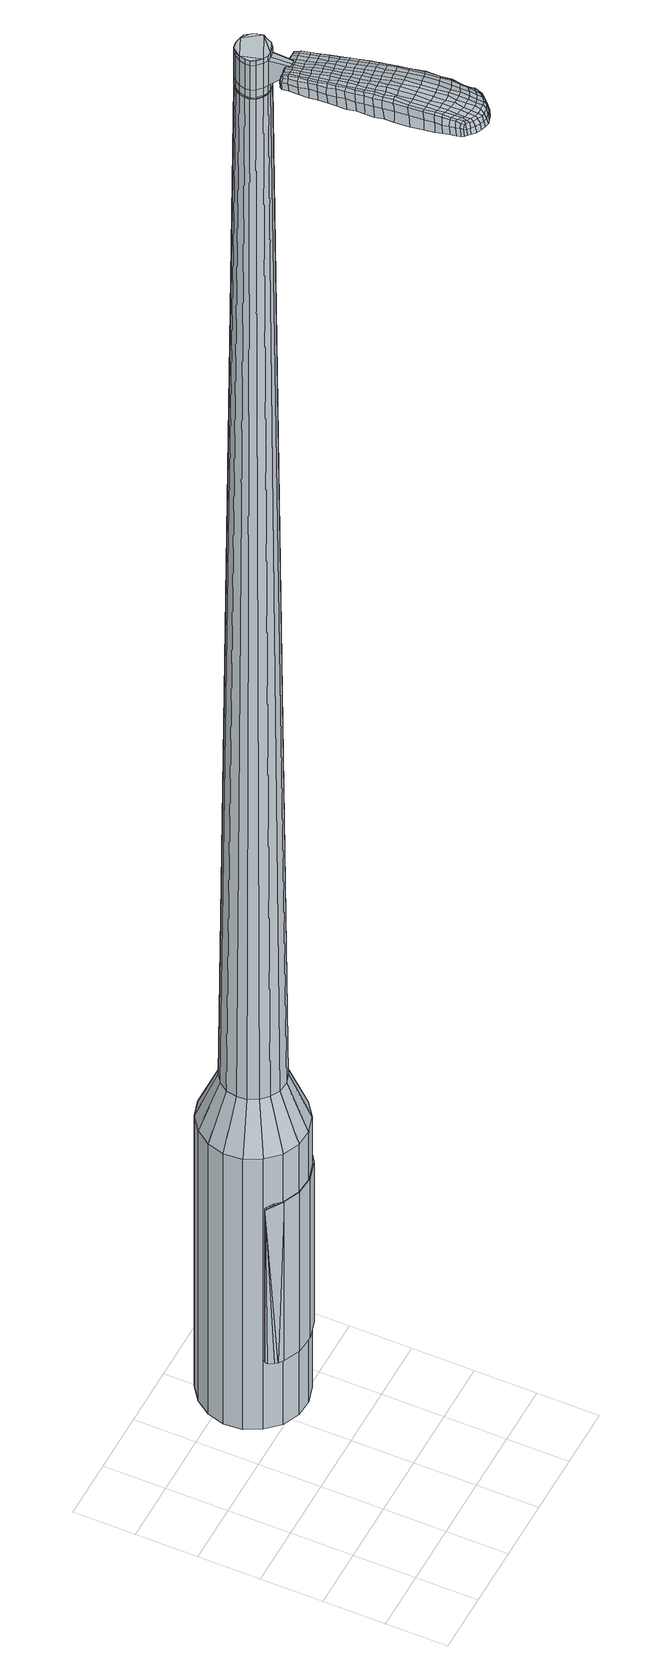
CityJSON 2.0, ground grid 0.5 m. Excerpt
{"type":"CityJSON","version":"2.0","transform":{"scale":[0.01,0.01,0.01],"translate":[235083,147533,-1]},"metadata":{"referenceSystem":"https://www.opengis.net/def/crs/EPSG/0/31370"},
"CityObjects":{
"object1":{"type":"GenericCityObject","attributes":{"cluster":372,"mean_distance_to_centroid":0.303,"new_centroid_x":235084.15,"new_centroid_y":147534.88,"mean_distance_to_camera":8.84,"H1":14.02,"H2":15.02,"Z_final":114.96,"cluster2":-1,"proj_x":235078.87,"proj_y":147535.4,"id_line":44577,"bearing_l":5.6,"distance":5.3,"orientation":"right","G_obj":275.6},"geometry":[{"type":"MultiSurface","lod":"2","boundaries":[[[0,1,2,3]],[[1,4,5,2]],[[4,6,7,5]],[[6,8,9,7]],[[8,10,11,9]],[[10,12,13,11]],[[12,14,15,13]],[[14,16,17,15]],[[16,18,19,17]],[[18,20,21,19]],[[20,22,23,21]],[[22,24,25,23]],[[24,26,27,25]],[[26,28,29,27]],[[28,30,31,29]],[[30,32,33,31]],[[32,34,35,33]],[[34,0,3,35]],[[36,37,38,39]],[[38,40,41,42]],[[41,43,42]],[[42,44,45,46]],[[45,47,46]],[[46,48,49,50]],[[49,51,50]],[[42,46,50,38]],[[50,52,39,38]],[[53,36,39]],[[2,5,7,35]],[[7,9,11,15]],[[11,13,15]],[[15,17,19,23]],[[19,21,23]],[[23,25,27,31]],[[27,29,31]],[[15,23,31,7]],[[31,33,35,7]],[[3,2,35]],[[1,0,54,55]],[[0,34,56,54]],[[34,32,57,56]],[[32,30,58,57]],[[30,28,59,58]],[[28,26,60,59]],[[26,24,61,60]],[[24,22,62,61]],[[22,20,63,62]],[[20,18,64,63]],[[18,16,65,64]],[[16,14,66,65]],[[14,12,67,66]],[[12,10,68,67]],[[10,8,69,68]],[[8,6,70,69]],[[6,4,71,70]],[[4,1,55,71]],[[55,54,72,73]],[[54,56,74,72]],[[56,57,75,74]],[[57,58,76,75]],[[58,59,77,76]],[[59,60,78,77]],[[60,61,79,78]],[[61,62,80,79]],[[62,63,81,80]],[[63,64,82,81]],[[64,65,83,82]],[[65,66,84,83]],[[66,67,85,84]],[[67,68,86,85]],[[68,69,87,86]],[[69,70,88,87]],[[70,71,89,88]],[[71,55,73,89]],[[90,91,92,93]],[[94,95,91,90]],[[96,97,95,94]],[[76,98,97,96]],[[99,100,98,76]],[[78,101,100,99]],[[79,102,101,78]],[[103,104,102,79]],[[105,106,104,103]],[[107,108,106,105]],[[109,110,108,107]],[[111,112,110,109]],[[85,113,112,111]],[[86,114,113,85]],[[115,116,114,86]],[[117,118,116,115]],[[119,120,118,117]],[[93,92,120,119]],[[121,122,123,124]],[[125,121,124,126]],[[127,125,126,128]],[[129,127,128,130]],[[131,129,130,132]],[[133,131,132,134]],[[135,133,134,136]],[[137,135,136,138]],[[139,137,138,140]],[[141,139,140,142]],[[143,141,142,144]],[[145,143,144,146]],[[147,145,146,148]],[[149,147,148,150]],[[151,149,150,152]],[[153,151,152,154]],[[73,72,90,93]],[[72,74,94,90]],[[74,75,96,94]],[[75,76,96]],[[77,99,76]],[[77,78,99]],[[80,103,79]],[[80,81,105,103]],[[81,82,107,105]],[[82,83,109,107]],[[83,84,111,109]],[[84,85,111]],[[87,115,86]],[[87,88,117,115]],[[88,89,119,117]],[[89,73,93,119]],[[155,156,92,91]],[[156,157,120,92]],[[157,158,118,120]],[[158,159,116,118]],[[159,114,116]],[[160,112,113]],[[160,161,110,112]],[[161,162,108,110]],[[162,163,106,108]],[[163,164,104,106]],[[164,102,104]],[[165,100,101]],[[165,98,100]],[[166,97,98]],[[166,167,95,97]],[[167,155,91,95]],[[39,52,153,168]],[[156,155,169,154]],[[53,39,168,122]],[[155,167,123,169]],[[36,53,122,121]],[[167,166,124,123]],[[37,36,121,125]],[[166,98,126,124]],[[38,37,125,127]],[[98,165,128,126]],[[40,38,127,129]],[[165,101,130,128]],[[41,40,129,131]],[[101,102,132,130]],[[43,41,131,133]],[[102,164,134,132]],[[42,43,133,135]],[[164,163,136,134]],[[44,42,135,137]],[[163,162,138,136]],[[45,44,137,139]],[[162,161,140,138]],[[47,45,139,141]],[[161,160,142,140]],[[46,47,141,143]],[[160,113,144,142]],[[48,46,143,145]],[[113,114,146,144]],[[49,48,145,147]],[[114,159,148,146]],[[51,49,147,149]],[[159,158,150,148]],[[50,51,149,151]],[[158,157,152,150]],[[52,50,151,153]],[[157,156,154,152]],[[153,154,170,171]],[[154,169,172,170]],[[169,123,173,172]],[[123,122,174,173]],[[122,168,175,174]],[[168,153,171,175]],[[176,177,178,179]],[[180,176,179,181]],[[176,180,182,183]],[[177,176,183,184]],[[185,186,187,188]],[[189,185,188,190]],[[185,189,191,192]],[[186,185,192,193]],[[194,195,196,197]],[[198,194,197,199]],[[194,198,200,201]],[[195,194,201,202]],[[203,204,205,206]],[[207,203,206,208]],[[203,207,209,210]],[[204,203,210,211]],[[212,213,214,215]],[[216,212,215,217]],[[212,216,218,219]],[[213,212,219,220]],[[221,222,223,224]],[[225,221,224,226]],[[221,225,227,228]],[[222,221,228,229]],[[230,231,232,233]],[[222,230,233,223]],[[230,222,229,234]],[[231,230,234,235]],[[236,237,238,239]],[[231,236,239,232]],[[236,231,235,240]],[[237,236,240,241]],[[242,180,181,243]],[[237,242,243,238]],[[242,237,241,244]],[[180,242,244,182]],[[245,246,247,248]],[[249,245,248,250]],[[245,249,251,252]],[[246,245,252,253]],[[254,255,256,257]],[[246,254,257,247]],[[254,246,253,258]],[[255,254,258,259]],[[260,261,262,263]],[[255,260,263,256]],[[260,255,259,264]],[[261,260,264,265]],[[266,267,268,269]],[[261,266,269,262]],[[266,261,265,270]],[[267,266,270,271]],[[272,177,184,273]],[[267,272,273,268]],[[272,267,271,274]],[[177,272,274,178]],[[275,276,277,278]],[[279,275,278,280]],[[275,279,281,282]],[[276,275,282,283]],[[284,285,286,287]],[[276,284,287,277]],[[284,276,283,288]],[[285,284,288,289]],[[290,291,292,293]],[[285,290,293,286]],[[290,285,289,294]],[[291,290,294,295]],[[296,189,190,297]],[[291,296,297,292]],[[296,291,295,298]],[[189,296,298,191]],[[299,300,301,302]],[[303,299,302,304]],[[299,303,305,306]],[[300,299,306,307]],[[308,309,310,311]],[[300,308,311,301]],[[308,300,307,312]],[[309,308,312,313]],[[314,315,316,317]],[[309,314,317,310]],[[314,309,313,318]],[[315,314,318,319]],[[320,321,322,323]],[[315,320,323,316]],[[320,315,319,324]],[[321,320,324,325]],[[326,186,193,327]],[[321,326,327,322]],[[326,321,325,328]],[[186,326,328,187]],[[329,215,214,330]],[[331,329,330,332]],[[329,331,333,334]],[[215,329,334,217]],[[335,331,332,336]],[[337,335,336,338]],[[335,337,339,340]],[[331,335,340,333]],[[341,337,338,342]],[[343,341,342,344]],[[341,343,345,346]],[[337,341,346,339]],[[347,343,344,348]],[[349,347,348,350]],[[347,349,351,352]],[[343,347,352,345]],[[353,349,350,354]],[[204,353,354,205]],[[353,204,211,355]],[[349,353,355,351]],[[356,357,202,201]],[[358,356,201,200]],[[356,358,359,360]],[[357,356,360,361]],[[362,363,361,360]],[[364,362,360,359]],[[362,364,365,366]],[[363,362,366,367]],[[368,369,367,366]],[[370,368,366,365]],[[368,370,371,372]],[[369,368,372,373]],[[374,375,373,372]],[[376,374,372,371]],[[374,376,209,207]],[[375,374,207,208]],[[377,378,379,380]],[[279,377,380,281]],[[377,279,280,381]],[[378,377,381,382]],[[383,198,199,384]],[[378,383,384,379]],[[383,378,382,385]],[[198,383,385,200]],[[386,387,388,389]],[[225,386,389,227]],[[386,225,226,390]],[[387,386,390,391]],[[392,393,394,395]],[[387,392,395,388]],[[392,387,391,396]],[[393,392,396,397]],[[398,195,202,399]],[[393,398,399,394]],[[398,393,397,400]],[[195,398,400,196]],[[401,402,403,404]],[[183,401,404,184]],[[401,183,182,405]],[[402,401,405,406]],[[407,408,409,410]],[[402,407,410,403]],[[407,402,406,411]],[[408,407,411,412]],[[413,206,205,414]],[[408,413,414,409]],[[413,408,412,415]],[[206,413,415,208]],[[416,417,418,419]],[[188,416,419,190]],[[416,188,187,420]],[[417,416,420,421]],[[422,210,209,423]],[[417,422,423,418]],[[422,417,421,424]],[[210,422,424,211]],[[425,426,427,428]],[[303,425,428,305]],[[425,303,304,429]],[[426,425,429,430]],[[431,216,217,432]],[[426,431,432,427]],[[431,426,430,433]],[[216,431,433,218]],[[434,435,436,437]],[[249,434,437,251]],[[434,249,250,438]],[[435,434,438,439]],[[440,441,442,443]],[[435,440,443,436]],[[440,435,439,444]],[[441,440,444,445]],[[446,213,220,447]],[[441,446,447,442]],[[446,441,445,448]],[[213,446,448,214]],[[449,450,439,438]],[[248,449,438,250]],[[449,248,247,451]],[[450,449,451,452]],[[453,454,445,444]],[[450,453,444,439]],[[453,450,452,455]],[[454,453,455,456]],[[457,330,214,448]],[[454,457,448,445]],[[457,454,456,458]],[[330,457,458,332]],[[459,460,461,462]],[[306,459,462,307]],[[459,306,305,428]],[[460,459,428,427]],[[463,334,333,464]],[[460,463,464,461]],[[463,460,427,432]],[[334,463,432,217]],[[465,466,452,451]],[[257,465,451,247]],[[465,257,256,467]],[[466,465,467,468]],[[469,470,456,455]],[[466,469,455,452]],[[469,466,468,471]],[[470,469,471,472]],[[473,336,332,458]],[[470,473,458,456]],[[473,470,472,474]],[[336,473,474,338]],[[475,476,477,478]],[[312,475,478,313]],[[475,312,307,462]],[[476,475,462,461]],[[479,340,339,480]],[[476,479,480,477]],[[479,476,461,464]],[[340,479,464,333]],[[481,482,468,467]],[[263,481,467,256]],[[481,263,262,483]],[[482,481,483,484]],[[485,486,472,471]],[[482,485,471,468]],[[485,482,484,487]],[[486,485,487,488]],[[489,342,338,474]],[[486,489,474,472]],[[489,486,488,490]],[[342,489,490,344]],[[491,492,493,494]],[[318,491,494,319]],[[491,318,313,478]],[[492,491,478,477]],[[495,346,345,496]],[[492,495,496,493]],[[495,492,477,480]],[[346,495,480,339]],[[497,498,484,483]],[[269,497,483,262]],[[497,269,268,499]],[[498,497,499,500]],[[501,502,488,487]],[[498,501,487,484]],[[501,498,500,503]],[[502,501,503,504]],[[505,348,344,490]],[[502,505,490,488]],[[505,502,504,506]],[[348,505,506,350]],[[507,508,509,510]],[[324,507,510,325]],[[507,324,319,494]],[[508,507,494,493]],[[511,352,351,512]],[[508,511,512,509]],[[511,508,493,496]],[[352,511,496,345]],[[513,514,500,499]],[[273,513,499,268]],[[513,273,184,404]],[[514,513,404,403]],[[515,516,504,503]],[[514,515,503,500]],[[515,514,403,410]],[[516,515,410,409]],[[517,354,350,506]],[[516,517,506,504]],[[517,516,409,414]],[[354,517,414,205]],[[518,519,421,420]],[[328,518,420,187]],[[518,328,325,510]],[[519,518,510,509]],[[520,355,211,424]],[[519,520,424,421]],[[520,519,509,512]],[[355,520,512,351]],[[521,522,382,381]],[[278,521,381,280]],[[521,278,277,523]],[[522,521,523,524]],[[525,358,200,385]],[[522,525,385,382]],[[525,522,524,526]],[[358,525,526,359]],[[527,528,529,530]],[[228,527,530,229]],[[527,228,227,389]],[[528,527,389,388]],[[531,532,533,534]],[[528,531,534,529]],[[531,528,388,395]],[[532,531,395,394]],[[535,357,361,536]],[[532,535,536,533]],[[535,532,394,399]],[[357,535,399,202]],[[537,538,524,523]],[[287,537,523,277]],[[537,287,286,539]],[[538,537,539,540]],[[541,364,359,526]],[[538,541,526,524]],[[541,538,540,542]],[[364,541,542,365]],[[543,544,545,546]],[[234,543,546,235]],[[543,234,229,530]],[[544,543,530,529]],[[547,548,549,550]],[[544,547,550,545]],[[547,544,529,534]],[[548,547,534,533]],[[551,363,367,552]],[[548,551,552,549]],[[551,548,533,536]],[[363,551,536,361]],[[553,554,540,539]],[[293,553,539,286]],[[553,293,292,555]],[[554,553,555,556]],[[557,370,365,542]],[[554,557,542,540]],[[557,554,556,558]],[[370,557,558,371]],[[559,560,561,562]],[[240,559,562,241]],[[559,240,235,546]],[[560,559,546,545]],[[563,564,565,566]],[[560,563,566,561]],[[563,560,545,550]],[[564,563,550,549]],[[567,369,373,568]],[[564,567,568,565]],[[567,564,549,552]],[[369,567,552,367]],[[569,570,556,555]],[[297,569,555,292]],[[569,297,190,419]],[[570,569,419,418]],[[571,376,371,558]],[[570,571,558,556]],[[571,570,418,423]],[[376,571,423,209]],[[572,573,406,405]],[[244,572,405,182]],[[572,244,241,562]],[[573,572,562,561]],[[574,575,412,411]],[[573,574,411,406]],[[574,573,561,566]],[[575,574,566,565]],[[576,375,208,415]],[[575,576,415,412]],[[576,575,565,568]],[[375,576,568,373]],[[577,578,579,580]],[[580,579,581,582]],[[583,581,579,584]],[[584,579,578,585]],[[586,587,588,589]],[[589,588,590,591]],[[592,590,588,593]],[[593,588,587,594]],[[595,596,597,598]],[[598,597,599,600]],[[601,599,597,602]],[[602,597,596,603]],[[604,605,606,607]],[[607,606,608,609]],[[610,608,606,611]],[[611,606,605,612]],[[613,614,615,616]],[[616,615,617,618]],[[619,617,615,620]],[[620,615,614,621]],[[622,623,624,625]],[[625,624,626,627]],[[628,626,624,629]],[[629,624,623,630]],[[631,632,633,634]],[[634,633,623,622]],[[630,623,633,635]],[[635,633,632,636]],[[637,638,639,640]],[[640,639,632,631]],[[636,632,639,641]],[[641,639,638,642]],[[582,581,643,644]],[[644,643,638,637]],[[642,638,643,645]],[[645,643,581,583]],[[646,647,648,649]],[[649,648,650,651]],[[652,650,648,653]],[[653,648,647,654]],[[655,656,657,658]],[[658,657,647,646]],[[654,647,657,659]],[[659,657,656,660]],[[661,662,663,664]],[[664,663,656,655]],[[660,656,663,665]],[[665,663,662,666]],[[667,668,669,670]],[[670,669,662,661]],[[666,662,669,671]],[[671,669,668,672]],[[585,578,673,674]],[[674,673,668,667]],[[672,668,673,675]],[[675,673,578,577]],[[676,677,678,679]],[[679,678,680,681]],[[682,680,678,683]],[[683,678,677,684]],[[685,686,687,688]],[[688,687,677,676]],[[684,677,687,689]],[[689,687,686,690]],[[691,692,693,694]],[[694,693,686,685]],[[690,686,693,695]],[[695,693,692,696]],[[591,590,697,698]],[[698,697,692,691]],[[696,692,697,699]],[[699,697,590,592]],[[700,701,702,703]],[[703,702,704,705]],[[706,704,702,707]],[[707,702,701,708]],[[709,710,711,712]],[[712,711,701,700]],[[708,701,711,713]],[[713,711,710,714]],[[715,716,717,718]],[[718,717,710,709]],[[714,710,717,719]],[[719,717,716,720]],[[721,722,723,724]],[[724,723,716,715]],[[720,716,723,725]],[[725,723,722,726]],[[594,587,727,728]],[[728,727,722,721]],[[726,722,727,729]],[[729,727,587,586]],[[613,616,730,731]],[[731,730,732,733]],[[734,732,730,735]],[[735,730,616,618]],[[733,732,736,737]],[[737,736,738,739]],[[740,738,736,741]],[[741,736,732,734]],[[739,738,742,743]],[[743,742,744,745]],[[746,744,742,747]],[[747,742,738,740]],[[745,744,748,749]],[[749,748,750,751]],[[752,750,748,753]],[[753,748,744,746]],[[751,750,754,755]],[[755,754,605,604]],[[612,605,754,756]],[[756,754,750,752]],[[603,757,758,602]],[[602,758,759,601]],[[760,759,758,761]],[[761,758,757,762]],[[762,763,764,761]],[[761,764,765,760]],[[766,765,764,767]],[[767,764,763,768]],[[768,769,770,767]],[[767,770,771,766]],[[772,771,770,773]],[[773,770,769,774]],[[774,775,776,773]],[[773,776,777,772]],[[610,777,776,608]],[[608,776,775,609]],[[778,779,780,781]],[[781,780,680,682]],[[681,680,780,782]],[[782,780,779,783]],[[600,599,784,785]],[[785,784,779,778]],[[783,779,784,786]],[[786,784,599,601]],[[787,788,789,790]],[[790,789,626,628]],[[627,626,789,791]],[[791,789,788,792]],[[793,794,795,796]],[[796,795,788,787]],[[792,788,795,797]],[[797,795,794,798]],[[603,596,799,800]],[[800,799,794,793]],[[798,794,799,801]],[[801,799,596,595]],[[802,803,804,805]],[[805,804,584,585]],[[583,584,804,806]],[[806,804,803,807]],[[808,809,810,811]],[[811,810,803,802]],[[807,803,810,812]],[[812,810,809,813]],[[604,607,814,815]],[[815,814,809,808]],[[813,809,814,816]],[[816,814,607,609]],[[817,818,819,820]],[[820,819,589,591]],[[586,589,819,821]],[[821,819,818,822]],[[610,611,823,824]],[[824,823,818,817]],[[822,818,823,825]],[[825,823,611,612]],[[826,827,828,829]],[[829,828,704,706]],[[705,704,828,830]],[[830,828,827,831]],[[618,617,832,833]],[[833,832,827,826]],[[831,827,832,834]],[[834,832,617,619]],[[835,836,650,652]],[[651,650,837]],[[837,650,836,838]],[[839,840,841,842]],[[842,841,836,835]],[[838,836,841,843]],[[843,841,840,844]],[[621,614,845,846]],[[846,845,840,839]],[[844,840,845,847]],[[847,845,614,613]],[[838,848,849,837]],[[837,849,649,651]],[[646,649,849,850]],[[850,849,848,851]],[[844,852,853,843]],[[843,853,848,838]],[[851,848,853,854]],[[854,853,852,855]],[[613,731,856,847]],[[847,856,852,844]],[[855,852,856,857]],[[857,856,731,733]],[[858,859,860,861]],[[861,860,707,708]],[[706,707,860,829]],[[829,860,859,826]],[[734,735,862,863]],[[863,862,859,858]],[[826,859,862,833]],[[833,862,735,618]],[[851,864,865,850]],[[850,865,658,646]],[[655,658,865,866]],[[865,864,866]],[[855,867,868,854]],[[854,868,864,851]],[[866,864,868,869]],[[869,868,867,870]],[[733,737,871,857]],[[857,871,867,855]],[[870,867,871,872]],[[872,871,737,739]],[[873,874,875,876]],[[876,875,713,714]],[[708,713,875,861]],[[861,875,874,858]],[[740,741,877,878]],[[878,877,874,873]],[[858,874,877,863]],[[863,877,741,734]],[[879,880,866]],[[866,880,664,655]],[[661,664,880,881]],[[881,880,879,882]],[[870,883,884,869]],[[869,884,879,866]],[[882,879,884,885]],[[885,884,883,886]],[[739,743,887,872]],[[872,887,883,870]],[[886,883,887,888]],[[888,887,743,745]],[[889,890,891,892]],[[892,891,719,720]],[[714,719,891,876]],[[876,891,890,873]],[[746,747,893,894]],[[894,893,890,889]],[[873,890,893,878]],[[878,893,747,740]],[[882,895,896,881]],[[881,896,670,661]],[[667,670,896,897]],[[897,896,895,898]],[[886,899,900,885]],[[885,900,895,882]],[[898,895,900,901]],[[901,900,899,902]],[[745,749,903,888]],[[888,903,899,886]],[[902,899,903,904]],[[904,903,749,751]],[[905,906,907,908]],[[908,907,725,726]],[[720,725,907,892]],[[892,907,906,889]],[[752,753,909,910]],[[910,909,906,905]],[[889,906,909,894]],[[894,909,753,746]],[[898,911,912,897]],[[897,912,674,667]],[[585,674,912,805]],[[805,912,911,802]],[[902,913,914,901]],[[901,914,911,898]],[[802,911,914,811]],[[811,914,913,808]],[[751,755,915,904]],[[904,915,913,902]],[[808,913,915,815]],[[815,915,755,604]],[[822,916,917,821]],[[821,917,729,586]],[[726,729,917,908]],[[908,917,916,905]],[[612,756,918,825]],[[825,918,916,822]],[[905,916,918,910]],[[910,918,756,752]],[[783,919,920,782]],[[782,920,679,681]],[[676,679,920,921]],[[921,920,919,922]],[[601,759,923,786]],[[786,923,919,783]],[[922,919,923,924]],[[924,923,759,760]],[[925,926,927,928]],[[928,927,629,630]],[[628,629,927,790]],[[790,927,926,787]],[[929,930,931,932]],[[932,931,926,925]],[[787,926,931,796]],[[796,931,930,793]],[[762,757,933,934]],[[934,933,930,929]],[[793,930,933,800]],[[800,933,757,603]],[[922,935,936,921]],[[921,936,688,676]],[[685,688,936,937]],[[937,936,935,938]],[[760,765,939,924]],[[924,939,935,922]],[[938,935,939,940]],[[940,939,765,766]],[[941,942,943,944]],[[944,943,635,636]],[[630,635,943,928]],[[928,943,942,925]],[[945,946,947,948]],[[948,947,942,941]],[[925,942,947,932]],[[932,947,946,929]],[[768,763,949,950]],[[950,949,946,945]],[[929,946,949,934]],[[934,949,763,762]],[[938,951,952,937]],[[937,952,694,685]],[[691,694,952,953]],[[953,952,951,954]],[[766,771,955,940]],[[940,955,951,938]],[[954,951,955,956]],[[956,955,771,772]],[[957,958,959,960]],[[960,959,641,642]],[[636,641,959,944]],[[944,959,958,941]],[[961,962,963,964]],[[964,963,958,957]],[[941,958,963,948]],[[948,963,962,945]],[[774,769,965,966]],[[966,965,962,961]],[[945,962,965,950]],[[950,965,769,768]],[[954,967,968,953]],[[953,968,698,691]],[[591,698,968,820]],[[820,968,967,817]],[[772,777,969,956]],[[956,969,967,954]],[[817,967,969,824]],[[824,969,777,610]],[[807,970,971,806]],[[806,971,645,583]],[[642,645,971,960]],[[960,971,970,957]],[[813,972,973,812]],[[812,973,970,807]],[[957,970,973,964]],[[964,973,972,961]],[[609,775,974,816]],[[816,974,972,813]],[[961,972,974,966]],[[966,974,775,774]],[[577,580,179,178]],[[580,582,181,179]],[[592,593,192,191]],[[593,594,193,192]],[[595,598,197,196]],[[598,600,199,197]],[[619,620,219,218]],[[620,621,220,219]],[[622,625,224,223]],[[625,627,226,224]],[[631,634,233,232]],[[634,622,223,233]],[[637,640,239,238]],[[640,631,232,239]],[[582,644,243,181]],[[644,637,238,243]],[[652,653,252,251]],[[653,654,253,252]],[[654,659,258,253]],[[659,660,259,258]],[[660,665,264,259]],[[665,666,265,264]],[[666,671,270,265]],[[671,672,271,270]],[[672,675,274,271]],[[675,577,178,274]],[[682,683,282,281]],[[683,684,283,282]],[[684,689,288,283]],[[689,690,289,288]],[[690,695,294,289]],[[695,696,295,294]],[[696,699,298,295]],[[699,592,191,298]],[[700,703,302,301]],[[703,705,304,302]],[[709,712,311,310]],[[712,700,301,311]],[[715,718,317,316]],[[718,709,310,317]],[[721,724,323,322]],[[724,715,316,323]],[[594,728,327,193]],[[728,721,322,327]],[[778,781,380,379]],[[781,682,281,380]],[[600,785,384,199]],[[785,778,379,384]],[[627,791,390,226]],[[791,792,391,390]],[[792,797,396,391]],[[797,798,397,396]],[[798,801,400,397]],[[801,595,196,400]],[[705,830,429,304]],[[830,831,430,429]],[[831,834,433,430]],[[834,619,218,433]],[[835,652,437,436]],[[652,251,437]],[[839,842,443,442]],[[842,835,436,443]],[[621,846,447,220]],[[846,839,442,447]],[[975,976,977,978]],[[979,980,978,977]],[[981,982,983,984]],[[985,986,987,988]],[[976,989,990,977]],[[991,979,977,990]],[[992,981,984,993]],[[994,995,986,985]],[[989,996,997,990]],[[997,998,991,990]],[[999,992,993,1000]],[[1001,995,994,1002]],[[996,1003,1004,997]],[[1004,1005,998,997]],[[1006,999,1000,1007]],[[1008,1001,1002,1009]],[[1010,1011,1012,1013]],[[1014,1015,1011,1010]],[[1014,1016,1017,1015]],[[1016,1018,1019,1017]],[[1020,1021,1022,1023]],[[1024,1025,1021,1020]],[[1026,1027,1025,1024]],[[1028,1029,1027,1026]],[[1023,1012,1011,1020]],[[1020,1011,1015,1024]],[[1015,1017,1026,1024]],[[1017,1019,1028,1026]],[[984,983,980,979]],[[993,984,979,991]],[[998,1000,993,991]],[[1005,1007,1000,998]],[[985,988,982,981]],[[994,985,981,992]],[[1002,994,992,999]],[[1009,1002,999,1006]],[[986,1010,1013,987]],[[995,1014,1010,986]],[[1016,1014,995,1001]],[[1018,1016,1001,1008]],[[1030,1031,1032,1033]],[[1032,1034,1035,1036]],[[1032,1036,1037,1038]],[[1032,1038,1033]],[[1039,1030,1033,1040]],[[1041,1040,1033,1042]],[[1043,1042,1033]],[[1044,1032,1031,1045]],[[1046,1044,1045,1047]],[[1048,1046,1047,1049]],[[1050,1048,1049,1051]],[[1052,1050,1051,1053]],[[1053,1054,1055,1056]],[[1053,1056,1057,1058]],[[1053,1058,1059,1060]],[[1059,1061,1062,1063]],[[1059,1063,1064,1065]],[[1059,1065,1060]],[[1053,1060,1052]],[[1066,1067,1031,1030]],[[1068,1069,1034,1032]],[[1070,1071,1043,1033]],[[1067,1072,1045,1031]],[[1073,1068,1032,1044]],[[1072,1074,1047,1045]],[[1075,1073,1044,1046]],[[1074,1076,1049,1047]],[[1077,1075,1046,1048]],[[1076,1078,1051,1049]],[[1079,1077,1048,1050]],[[1078,1080,1053,1051]],[[1081,1079,1050,1052]],[[1080,1082,1054,1053]],[[1083,1084,1061,1059]],[[1085,1081,1052,1060]],[[1055,1054,1082,1086]],[[1056,1055,1086,1087]],[[1057,1056,1087,1088]],[[1058,1057,1088,1089]],[[1059,1058,1089,1083]],[[1090,1066,1030,1039]],[[1091,1090,1039,1040]],[[1092,1091,1040,1041]],[[1093,1092,1041,1042]],[[1071,1093,1042,1043]],[[1035,1034,1069,1094]],[[1062,1061,1084,1095]],[[1036,1035,1094,1096]],[[1037,1036,1096,1097]],[[1038,1037,1097,1098]],[[1033,1038,1098,1070]],[[1063,1062,1095,1099]],[[1064,1063,1099,1100]],[[1065,1064,1100,1101]],[[1060,1065,1101,1085]]]}]}
},
"vertices":[
[121,144,384],[107,145,384],[107,145,96],[121,144,96],[93,151,384],[93,151,96],[83,162,384],[83,162,96],[76,175,384],[76,175,96],[75,190,384],[75,190,96],[79,204,384],[79,204,96],[87,216,384],[87,216,96],[99,225,384],[99,225,96],[113,229,384],[113,229,96],[128,227,384],[128,227,96],[141,221,384],[141,221,96],[152,211,384],[152,211,96],[158,198,384],[158,198,96],[159,183,384],[159,183,96],[156,169,384],[156,169,96],[147,157,384],[147,157,96],[135,148,384],[135,148,96],[127,177,1524],[129,181,1524],[131,185,1524],[118,173,1524],[130,190,1524],[128,194,1524],[121,199,1524],[125,198,1524],[116,200,1524],[111,199,1524],[105,192,1524],[108,196,1524],[104,187,1524],[104,183,1524],[110,175,1524],[106,179,1524],[114,173,1524],[123,174,1524],[120,161,429],[111,162,429],[128,164,429],[135,169,429],[140,176,429],[142,184,429],[141,193,429],[138,201,429],[131,207,429],[123,211,429],[115,211,429],[106,209,429],[99,204,429],[94,197,429],[92,188,429],[93,180,429],[97,172,429],[103,166,429],[118,173,1483],[114,173,1483],[123,174,1483],[127,177,1483],[129,181,1483],[131,185,1483],[130,190,1483],[128,194,1483],[125,198,1483],[121,199,1483],[116,200,1483],[111,199,1483],[108,196,1483],[105,192,1483],[104,187,1483],[104,183,1483],[106,179,1483],[110,175,1483],[118,174,1483],[118,174,1485],[114,174,1485],[114,174,1483],[123,175,1483],[123,175,1485],[126,177,1483],[126,177,1485],[129,181,1485],[130,185,1483],[130,185,1485],[130,190,1485],[128,194,1485],[124,197,1483],[124,197,1485],[120,199,1483],[120,199,1485],[116,199,1483],[116,199,1485],[112,198,1483],[112,198,1485],[108,195,1483],[108,195,1485],[105,192,1485],[104,187,1485],[105,183,1483],[105,183,1485],[107,179,1483],[107,179,1485],[110,176,1483],[110,176,1485],[127,177,1519],[123,174,1519],[123,174,1493],[127,177,1493],[129,181,1519],[129,181,1493],[131,185,1519],[131,185,1493],[130,190,1519],[130,190,1493],[128,194,1519],[128,194,1493],[125,198,1519],[125,198,1493],[121,199,1519],[121,199,1493],[116,200,1519],[116,200,1493],[111,199,1519],[111,199,1493],[108,196,1519],[108,196,1493],[105,192,1519],[105,192,1493],[104,187,1519],[104,187,1493],[104,183,1519],[104,183,1493],[106,179,1519],[106,179,1493],[110,175,1519],[110,175,1493],[114,173,1519],[114,173,1493],[118,173,1485],[114,173,1485],[110,175,1485],[106,179,1485],[104,183,1485],[108,196,1485],[111,199,1485],[116,200,1485],[121,199,1485],[125,198,1485],[131,185,1485],[127,177,1485],[123,174,1485],[118,173,1519],[118,173,1493],[117,154,1513],[117,154,1518],[120,154,1513],[123,155,1513],[123,155,1518],[120,154,1518],[108,79,1519],[108,86,1518],[106,84,1509],[107,77,1510],[109,70,1519],[107,69,1510],[110,71,1526],[110,80,1525],[109,87,1525],[146,82,1519],[145,89,1518],[144,90,1525],[145,83,1525],[148,74,1519],[146,75,1526],[149,73,1510],[148,81,1510],[147,88,1509],[136,8,1519],[132,7,1519],[133,6,1513],[136,7,1513],[140,9,1519],[140,8,1513],[140,11,1524],[136,9,1524],[132,9,1524],[129,81,1530],[128,89,1529],[125,88,1529],[126,81,1530],[130,72,1531],[126,72,1531],[134,73,1530],[133,82,1530],[132,89,1529],[121,162,1512],[118,161,1512],[118,160,1517],[121,160,1517],[124,162,1512],[124,161,1517],[124,161,1506],[121,161,1506],[118,160,1506],[115,20,1519],[114,23,1519],[113,22,1512],[114,19,1512],[116,18,1518],[115,17,1512],[117,18,1522],[116,20,1523],[116,24,1524],[113,28,1519],[112,33,1519],[111,32,1512],[112,27,1512],[115,28,1524],[114,34,1525],[112,39,1519],[111,47,1519],[109,46,1511],[110,38,1511],[113,40,1526],[112,48,1526],[110,59,1519],[108,57,1510],[111,60,1526],[105,153,1513],[105,145,1513],[106,146,1518],[106,153,1517],[105,158,1512],[106,157,1516],[104,157,1506],[104,152,1507],[104,144,1507],[106,137,1514],[106,130,1515],[107,131,1520],[107,138,1519],[104,136,1507],[105,129,1507],[106,123,1515],[106,115,1516],[108,116,1522],[107,123,1521],[105,121,1508],[105,114,1508],[107,108,1517],[107,100,1517],[108,101,1524],[108,109,1523],[105,106,1508],[106,99,1509],[107,93,1518],[109,94,1524],[106,92,1509],[151,23,1519],[151,26,1519],[150,26,1524],[150,23,1523],[150,20,1518],[150,21,1522],[152,19,1512],[152,22,1512],[152,25,1512],[151,31,1519],[151,37,1519],[149,37,1525],[150,31,1524],[152,30,1512],[152,36,1512],[151,43,1519],[150,51,1519],[148,51,1526],[149,43,1526],[152,42,1511],[152,49,1511],[149,62,1519],[147,63,1526],[150,61,1510],[135,155,1513],[136,148,1513],[138,147,1507],[136,155,1507],[134,161,1512],[135,160,1506],[133,160,1516],[134,156,1517],[135,149,1518],[138,140,1514],[139,133,1515],[140,132,1507],[139,140,1507],[136,141,1519],[137,134,1520],[140,126,1515],[141,118,1516],[143,117,1508],[141,125,1508],[138,126,1521],[140,119,1522],[142,111,1517],[143,104,1517],[145,103,1509],[144,110,1508],[141,112,1523],[142,104,1524],[144,96,1518],[146,95,1509],[143,97,1524],[121,155,1519],[119,155,1519],[122,148,1520],[119,147,1520],[125,148,1520],[124,155,1519],[123,140,1522],[120,140,1522],[124,133,1523],[121,133,1523],[127,133,1523],[126,140,1521],[124,125,1524],[122,125,1524],[125,118,1525],[122,118,1525],[128,118,1525],[128,126,1524],[126,111,1526],[123,110,1526],[127,103,1527],[124,103,1527],[130,104,1527],[129,111,1526],[127,96,1528],[124,96,1528],[131,96,1528],[136,12,1527],[132,12,1527],[140,13,1526],[139,18,1527],[135,17,1528],[132,16,1528],[135,23,1529],[131,23,1529],[139,24,1528],[138,31,1530],[134,30,1530],[130,30,1530],[133,38,1531],[130,37,1531],[137,38,1530],[136,47,1531],[132,47,1531],[129,46,1531],[131,59,1531],[128,59,1531],[135,60,1531],[150,18,1518],[148,16,1519],[149,15,1513],[151,17,1513],[149,19,1523],[147,17,1523],[144,12,1519],[145,11,1513],[144,14,1524],[117,16,1518],[119,14,1518],[120,15,1523],[118,17,1523],[116,15,1513],[118,13,1513],[122,11,1519],[125,9,1519],[125,11,1524],[122,13,1523],[121,10,1513],[125,8,1513],[129,8,1519],[129,9,1524],[129,7,1513],[111,80,1528],[113,80,1528],[113,87,1528],[111,87,1527],[112,72,1528],[114,72,1529],[116,80,1529],[119,81,1530],[118,88,1529],[115,88,1528],[116,71,1529],[120,72,1530],[122,81,1530],[122,88,1529],[123,72,1531],[143,83,1528],[141,83,1529],[142,74,1529],[144,75,1528],[142,90,1527],[140,90,1528],[137,82,1529],[138,73,1530],[136,90,1528],[133,163,1512],[131,163,1512],[130,161,1517],[132,161,1517],[134,162,1506],[132,162,1506],[127,162,1512],[127,161,1517],[128,161,1506],[106,160,1512],[108,160,1512],[107,159,1506],[105,159,1506],[107,159,1517],[108,159,1517],[110,161,1512],[113,161,1512],[112,160,1506],[110,160,1506],[111,159,1517],[113,160,1517],[115,161,1512],[115,160,1506],[116,160,1517],[107,154,1519],[109,154,1519],[108,146,1520],[109,146,1520],[111,154,1519],[114,154,1519],[112,147,1520],[114,147,1520],[116,155,1519],[117,147,1520],[133,156,1519],[131,156,1519],[132,148,1520],[134,149,1520],[128,156,1519],[129,148,1520],[108,139,1521],[110,139,1521],[108,131,1522],[110,131,1522],[112,139,1521],[115,139,1521],[113,132,1522],[115,132,1523],[117,140,1522],[118,132,1523],[135,141,1521],[133,141,1521],[134,134,1522],[136,134,1522],[130,141,1521],[130,133,1522],[109,124,1523],[111,124,1523],[109,117,1524],[111,117,1524],[113,124,1523],[116,125,1524],[114,117,1525],[116,117,1525],[119,125,1524],[119,117,1525],[137,127,1523],[135,126,1523],[136,119,1524],[138,119,1524],[131,126,1524],[132,119,1525],[110,109,1525],[111,109,1525],[110,102,1526],[112,102,1526],[114,110,1526],[117,110,1526],[114,102,1527],[117,102,1527],[120,110,1526],[120,103,1527],[139,112,1525],[137,112,1525],[138,104,1526],[140,105,1526],[133,111,1526],[134,104,1527],[110,95,1527],[112,95,1527],[115,95,1527],[118,95,1528],[121,95,1528],[141,97,1527],[139,97,1527],[135,97,1528],[149,22,1525],[147,19,1525],[149,25,1526],[147,23,1526],[144,16,1526],[143,20,1527],[118,19,1525],[119,17,1525],[119,21,1526],[117,23,1525],[122,15,1525],[125,13,1526],[124,18,1527],[121,19,1526],[128,12,1526],[128,17,1527],[148,30,1526],[147,29,1527],[148,36,1527],[146,35,1528],[143,26,1528],[142,33,1529],[116,28,1526],[118,26,1527],[117,33,1528],[115,34,1527],[120,25,1527],[124,24,1528],[123,31,1529],[120,32,1528],[127,23,1528],[127,30,1530],[148,43,1528],[146,42,1529],[147,51,1528],[145,50,1529],[142,40,1529],[141,49,1530],[114,40,1528],[116,39,1528],[115,47,1529],[113,48,1528],[119,38,1529],[122,38,1530],[121,46,1530],[118,47,1530],[126,37,1530],[125,46,1531],[146,63,1529],[144,62,1529],[140,61,1530],[112,60,1528],[114,59,1529],[117,59,1530],[121,59,1530],[124,59,1531],[108,84,1509],[110,86,1518],[110,79,1518],[109,77,1509],[111,70,1519],[109,69,1510],[112,71,1525],[111,80,1525],[111,87,1525],[142,90,1525],[143,89,1518],[144,82,1518],[143,83,1525],[146,73,1519],[144,74,1525],[147,72,1510],[146,81,1509],[145,88,1509],[133,9,1513],[132,10,1519],[136,10,1519],[136,9,1513],[139,11,1519],[139,10,1513],[139,12,1524],[136,11,1524],[132,11,1524],[125,88,1528],[128,88,1528],[129,81,1529],[126,81,1529],[130,72,1529],[126,72,1529],[133,72,1529],[132,81,1529],[131,89,1528],[118,158,1516],[118,159,1512],[121,159,1512],[121,158,1516],[124,160,1512],[124,159,1516],[124,159,1506],[121,158,1506],[118,158,1506],[115,23,1512],[116,24,1519],[117,21,1518],[116,20,1512],[118,19,1518],[117,18,1512],[119,19,1522],[118,21,1523],[118,24,1523],[113,33,1512],[114,34,1519],[115,28,1519],[114,27,1512],[117,29,1524],[116,35,1525],[111,46,1511],[113,47,1519],[114,40,1519],[112,38,1511],[115,40,1525],[114,48,1526],[112,59,1519],[110,57,1510],[113,60,1526],[108,146,1518],[107,145,1513],[107,152,1513],[108,153,1517],[107,158,1512],[108,157,1515],[106,157,1506],[106,151,1506],[106,144,1507],[109,131,1520],[108,130,1514],[108,137,1514],[109,138,1519],[106,136,1507],[107,129,1507],[110,116,1522],[108,115,1516],[108,123,1515],[109,123,1521],[107,121,1508],[107,114,1508],[110,101,1523],[109,100,1517],[109,108,1516],[110,109,1522],[107,106,1508],[108,99,1508],[109,93,1517],[111,94,1524],[108,92,1509],[148,26,1523],[149,26,1519],[149,23,1518],[148,23,1523],[149,21,1518],[148,21,1522],[150,20,1512],[150,22,1512],[150,25,1512],[148,37,1525],[149,37,1519],[149,31,1519],[148,31,1524],[150,30,1512],[150,36,1512],[147,51,1526],[148,50,1519],[149,43,1519],[147,43,1525],[150,41,1511],[150,49,1511],[147,62,1519],[145,63,1526],[148,61,1510],[136,147,1507],[134,148,1513],[133,155,1513],[134,154,1506],[132,160,1512],[133,159,1506],[132,159,1515],[132,155,1517],[133,148,1518],[138,132,1507],[137,133,1514],[136,140,1514],[137,139,1507],[134,141,1519],[136,133,1520],[141,117,1508],[139,118,1516],[138,125,1515],[139,124,1508],[137,126,1521],[138,119,1522],[143,102,1508],[141,103,1517],[140,111,1516],[142,110,1508],[139,111,1522],[140,104,1523],[142,96,1517],[144,95,1509],[141,97,1524],[121,154,1518],[119,154,1518],[122,147,1519],[120,147,1519],[125,147,1519],[124,154,1518],[123,140,1520],[120,139,1520],[124,132,1521],[121,132,1521],[127,132,1521],[126,140,1520],[124,125,1523],[122,125,1523],[125,117,1524],[122,117,1524],[128,118,1524],[127,125,1523],[126,110,1525],[123,110,1525],[127,103,1526],[124,102,1526],[130,103,1526],[129,110,1525],[127,95,1527],[124,95,1527],[131,96,1527],[132,13,1526],[135,13,1526],[139,15,1525],[139,19,1526],[135,17,1526],[132,17,1526],[131,23,1528],[134,24,1528],[138,25,1527],[137,32,1528],[134,31,1529],[130,31,1529],[130,38,1530],[133,38,1530],[137,39,1529],[136,47,1530],[132,47,1530],[129,46,1530],[128,59,1530],[131,59,1530],[135,60,1530],[147,16,1513],[146,17,1518],[148,19,1518],[149,19,1512],[147,20,1523],[146,18,1523],[143,14,1519],[144,13,1513],[143,15,1523],[121,17,1523],[120,15,1518],[119,17,1518],[119,18,1523],[118,16,1512],[120,14,1512],[126,12,1523],[126,11,1519],[123,13,1519],[123,14,1523],[122,12,1513],[126,10,1513],[129,10,1519],[129,11,1524],[129,9,1513],[113,87,1527],[114,80,1527],[112,80,1527],[112,87,1526],[113,72,1527],[114,71,1528],[119,87,1528],[119,80,1528],[116,80,1528],[116,87,1527],[117,71,1528],[120,71,1529],[123,80,1529],[122,88,1528],[123,71,1529],[141,74,1528],[140,83,1527],[142,83,1527],[143,74,1527],[141,90,1526],[139,90,1527],[137,82,1528],[138,73,1528],[136,89,1527],[130,159,1516],[131,160,1512],[132,161,1512],[131,160,1516],[133,160,1506],[132,159,1506],[128,160,1512],[127,159,1516],[128,159,1506],[107,157,1506],[108,158,1512],[108,157,1516],[109,157,1516],[113,158,1506],[113,159,1512],[110,158,1512],[110,157,1506],[111,158,1516],[113,158,1516],[116,159,1512],[115,158,1506],[116,158,1516],[109,153,1518],[108,153,1518],[109,146,1519],[110,146,1519],[114,153,1518],[111,153,1518],[112,146,1519],[114,146,1519],[116,154,1518],[117,147,1519],[132,148,1519],[131,155,1518],[132,155,1518],[133,148,1519],[128,155,1518],[129,148,1519],[110,138,1520],[109,138,1520],[110,131,1521],[115,139,1520],[112,139,1520],[113,131,1521],[116,131,1521],[118,139,1520],[118,132,1521],[134,133,1521],[133,141,1520],[134,141,1520],[135,133,1521],[129,140,1520],[130,133,1521],[111,124,1522],[110,124,1522],[110,116,1523],[111,116,1523],[116,124,1522],[113,124,1522],[114,116,1523],[117,117,1524],[119,124,1523],[119,117,1524],[136,118,1523],[135,126,1522],[136,126,1522],[137,119,1523],[131,125,1522],[132,118,1523],[112,109,1524],[111,109,1524],[111,102,1525],[112,102,1525],[117,109,1525],[114,109,1524],[115,102,1525],[118,102,1526],[120,110,1525],[121,102,1526],[138,104,1525],[137,111,1524],[138,111,1524],[139,104,1525],[133,111,1524],[134,103,1525],[113,94,1526],[112,94,1526],[118,95,1527],[115,94,1526],[121,95,1527],[139,97,1526],[140,97,1526],[135,96,1526],[146,20,1524],[147,22,1524],[147,26,1525],[146,24,1525],[143,17,1525],[142,21,1525],[120,22,1525],[120,19,1524],[119,20,1524],[118,24,1525],[125,18,1526],[126,15,1525],[123,16,1524],[122,20,1525],[129,14,1525],[128,17,1526],[146,29,1526],[147,31,1526],[147,37,1526],[145,35,1527],[142,27,1526],[142,33,1527],[118,33,1527],[119,27,1526],[118,28,1526],[117,34,1526],[124,31,1528],[124,24,1527],[121,26,1526],[120,32,1527],[128,24,1527],[127,31,1528],[145,42,1527],[146,43,1527],[146,51,1527],[144,50,1528],[141,40,1528],[140,49,1529],[116,48,1528],[117,40,1527],[116,40,1527],[115,48,1527],[122,47,1529],[123,38,1529],[120,39,1528],[119,47,1528],[126,38,1529],[125,46,1530],[143,62,1528],[144,62,1528],[139,61,1529],[115,59,1528],[114,60,1528],[121,59,1529],[118,59,1529],[124,59,1530],[106,157,1508],[113,158,1508],[115,125,1509],[107,124,1509],[116,104,1510],[108,103,1510],[119,64,1512],[110,63,1512],[108,81,1511],[118,82,1511],[121,46,1513],[123,33,1514],[114,32,1514],[112,45,1513],[120,158,1508],[123,126,1509],[125,105,1510],[129,65,1512],[127,83,1511],[130,47,1513],[132,34,1514],[126,159,1508],[131,127,1509],[133,105,1510],[138,66,1512],[136,84,1511],[141,35,1514],[140,48,1513],[133,160,1508],[138,128,1509],[142,106,1510],[147,67,1512],[145,85,1511],[149,36,1514],[149,49,1513],[125,20,1514],[127,15,1514],[119,14,1514],[116,19,1514],[133,20,1514],[134,16,1514],[141,21,1514],[141,16,1514],[150,22,1514],[148,17,1514],[130,11,1515],[133,8,1515],[132,8,1515],[125,10,1515],[134,11,1515],[134,8,1515],[138,11,1515],[135,8,1515],[143,12,1515],[137,8,1515],[158,171,334],[157,167,334],[157,167,165],[160,181,171],[158,171,165],[159,175,165],[159,178,166],[160,180,167],[160,181,169],[159,175,334],[159,178,333],[160,180,332],[160,181,331],[160,181,328],[148,155,165],[148,155,334],[136,147,165],[136,147,334],[121,143,165],[121,143,334],[106,144,165],[106,144,334],[93,150,165],[93,150,334],[89,153,334],[87,155,334],[85,157,333],[83,159,332],[82,160,331],[82,160,328],[89,153,165],[82,160,171],[82,160,169],[83,159,167],[85,157,166],[87,155,165],[155,172,334],[154,168,334],[154,168,165],[155,172,165],[157,182,171],[157,182,328],[146,157,334],[146,157,165],[134,149,334],[134,149,165],[121,146,334],[121,146,165],[107,147,334],[107,147,165],[94,152,334],[94,152,165],[91,155,334],[84,162,328],[84,162,171],[91,155,165],[89,157,334],[87,159,333],[85,161,332],[84,162,331],[156,176,334],[157,178,333],[157,180,332],[157,182,331],[156,176,165],[84,162,169],[157,178,166],[157,180,167],[157,182,169],[85,161,167],[87,159,166],[89,157,165]
]}
